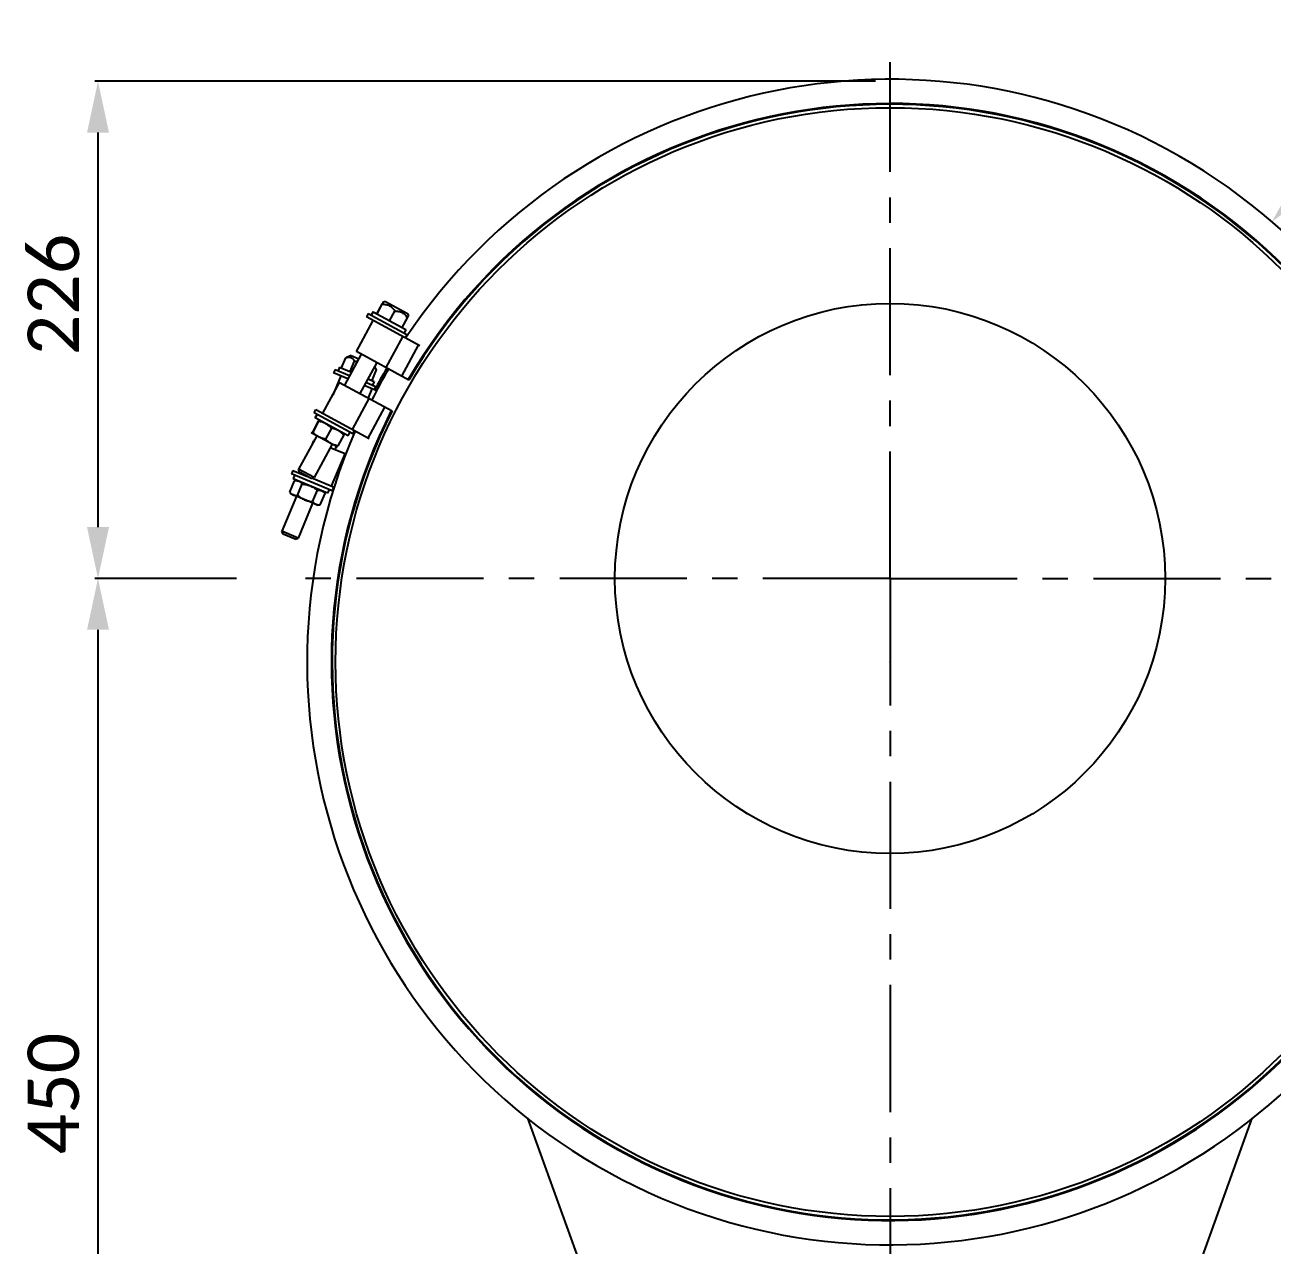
# Model space of a CAD drawing. Header units: millimetres. Extents: x 374 to 5899, y -2909 to 2000.
# Drawn here: x 3106 to 3673, y -745 to -191 of the extents above; entities that cross this region are included whole.
import ezdxf

# ---------------------------------------------------------------- set-up
doc = ezdxf.new("R2010")
doc.units = ezdxf.units.MM
doc.header["$LTSCALE"] = 154
doc.header["$PDMODE"] = 3
doc.header["$PDSIZE"] = 8
doc.linetypes.add('CENTER', pattern=[0.6, 0.375, -0.075, 0.075, -0.075])
doc.layers.get('0').update_dxf_attribs({"linetype": 'CONTINUOUS'})
doc.layers.get('Defpoints').update_dxf_attribs({"linetype": 'CONTINUOUS'})
doc.layers.add('00_BUW_DATUM', color=7, linetype='CONTINUOUS')
doc.layers.add('02___PRT_ALL_AXES', color=7, linetype='CONTINUOUS')
doc.styles.get("Standard").update_dxf_attribs({"font": 'calibri.ttf'})
doc.dimstyles.new('DIMSTYLE_1', dxfattribs={"dimtxt": 23.333333, "dimasz": 23.333333, "dimexe": 1.5, "dimexo": 1, "dimgap": 0.875, "dimtad": 1, "dimdsep": 46, "dimtxsty": 'Standard', "dimblk": '_FILLED', "dimblk1": '_FILLED', "dimblk2": '_FILLED', "dimcen": 0.09, "dimazin": 2, "dimtp": 0.01, "dimtm": 0.01, "dimtfac": 1, "dimtofl": 0, "dimtmove": 0, "dimatfit": 3, "dimldrblk": '_FILLED', "dimfxl": 1, "dimtolj": 1, "dimarcsym": 0})
doc.dimstyles.new('DIMSTYLE_2', dxfattribs={"dimtxt": 23.333333, "dimasz": 23.333333, "dimexe": 1.5, "dimexo": 1, "dimtad": 1, "dimdec": 0, "dimdsep": 46, "dimtxsty": 'Standard', "dimblk": '_FILLED', "dimblk1": '_FILLED', "dimblk2": '_FILLED', "dimcen": 0.09, "dimazin": 2, "dimtp": 0.01, "dimtm": 0.01, "dimtfac": 1, "dimtdec": 0, "dimtofl": 0, "dimtmove": 0, "dimatfit": 1, "dimldrblk": '_FILLED', "dimfxl": 1, "dimtolj": 1, "dimarcsym": 0})

# ---------------------------------------------------------------- blocks, each defined once
blk = doc.blocks.new('_FILLED')
at = {"color": 0, "linetype": 'ByBlock'}
blk.add_solid([(0, 0), (-1, 0.214), (-1, -0.214)], dxfattribs=at)
blk = doc.blocks.new('*D417')
at = {"color": 0, "linetype": 'Continuous', "lineweight": -2}
for p in [(3688.06, -262.45), (3801.75, -223.37)]:
    blk.add_line(p, (3721.95, -223.37), dxfattribs=at)
at = {"color": 0, "linetype": 'Continuous'}
for p, q in [((3499.12, -480.2), (3499.3, -480.2)), ((3499.21, -480.29), (3499.21, -480.11))]:
    blk.add_line(p, q, dxfattribs=at)
at = {"layer": 'Defpoints', "color": 0}
for p in [(3672.77, -280.08), (3325.64, -680.32)]:
    blk.add_point(p, dxfattribs=at)
at = {"color": 0, "linetype": 'ByBlock', "lineweight": -2, "xscale": 23.3333333333, "yscale": 23.3333333333, "zscale": 23.3333333333, "rotation": 229.0646366671019}
blk.add_blockref('_FILLED', (3672.77, -280.08), dxfattribs=at)
at = {"color": 0, "insert": (3724.52, -191.64), "char_height": 23.333, "attachment_point": 1, "line_spacing_factor": 0.9}
blk.add_mtext('\\A1;%%c530', dxfattribs=at)
blk = doc.blocks.new('*D422')
at = {"color": 0, "linetype": 'Continuous', "lineweight": -2}
for p, q in [((3492.54, -216.2), (3137.72, -216.2)), ((3139.22, -418.87), (3139.22, -239.53)), ((3190.17, -442.2), (3137.72, -442.2))]:
    blk.add_line(p, q, dxfattribs=at)
at = {"layer": 'Defpoints', "color": 0}
for p in [(3139.22, -216.2), (3493.54, -216.2), (3191.17, -442.2)]:
    blk.add_point(p, dxfattribs=at)
at = {"color": 0, "linetype": 'ByBlock', "lineweight": -2, "xscale": 23.3333333333, "yscale": 23.3333333333, "zscale": 23.3333333333}
for p, rotation in [((3139.22, -216.2), 90), ((3139.22, -442.2), 270)]:
    blk.add_blockref('_FILLED', p, dxfattribs=dict(at, rotation=rotation))
at = {"color": 0, "insert": (3107.24, -313.11), "char_height": 23.333, "attachment_point": 2, "rotation": 90, "line_spacing_factor": 0.9}
blk.add_mtext('\\A1;226', dxfattribs=at)
blk = doc.blocks.new('*D423')
at = {"color": 0, "linetype": 'Continuous', "lineweight": -2}
for p, q in [((3202.23, -442.2), (3137.72, -442.2)), ((3139.22, -868.11), (3139.22, -465.53)), ((3472.24, -891.44), (3137.72, -891.44))]:
    blk.add_line(p, q, dxfattribs=at)
at = {"layer": 'Defpoints', "color": 0}
for p in [(3139.22, -442.2), (3203.23, -442.2), (3473.24, -891.44)]:
    blk.add_point(p, dxfattribs=at)
at = {"color": 0, "linetype": 'ByBlock', "lineweight": -2, "xscale": 23.3333333333, "yscale": 23.3333333333, "zscale": 23.3333333333}
for p, rotation in [((3139.22, -442.2), 90), ((3139.22, -891.44), 270)]:
    blk.add_blockref('_FILLED', p, dxfattribs=dict(at, rotation=rotation))
at = {"color": 0, "insert": (3107.24, -676.37), "char_height": 23.3333, "attachment_point": 2, "rotation": 90, "line_spacing_factor": 0.9}
blk.add_mtext('\\A1;\\A1;450', dxfattribs=at)

msp = doc.modelspace()

# ---------------------------------------------------------------- linework, layer by layer
at = {"color": 0, "linetype": 'Continuous'}
for p, q in [((3268.477, -317.41), (3268.413, -317.534)), ((3269.953, -316.308), (3268.858, -316.631)), ((3269.953, -316.308), (3279.959, -321.757)), ((3262.061, -321.803), (3261.248, -323.296)), ((3262.061, -321.803), (3279.625, -331.367)), ((3264.239, -320.939), (3263.378, -322.52)), ((3264.239, -320.939), (3279.169, -329.069)), ((3265.957, -321.875), (3268.342, -317.495)), ((3266.028, -321.914), (3268.413, -317.534)), ((3271.775, -325.043), (3274.16, -320.663)), ((3279.959, -321.757), (3280.282, -322.852)), ((3256.67, -339.021), (3264.321, -324.97)), ((3285.461, -336.481), (3261.248, -323.296)), ((3277.451, -328.134), (3279.836, -323.754)), ((3270.168, -346.372), (3277.82, -332.32)), ((3279.169, -329.069), (3278.308, -330.65)), ((3279.625, -331.367), (3278.812, -332.86)), ((3280.511, -352.003), (3256.67, -339.021)), ((3277.308, -350.26), (3284.96, -336.208)), ((3249.958, -346.479), (3251.877, -341.876)), ((3258.865, -340.217), (3251.214, -354.269)), ((3252.202, -341.728), (3252.047, -341.796)), ((3254.234, -340.894), (3252.202, -341.73)), ((3253.811, -348.085), (3255.73, -343.482)), ((3254.234, -340.894), (3257.708, -342.343)), ((3265.891, -344.043), (3258.24, -358.094)), ((3249.528, -350.091), (3245.889, -358.82)), ((3246.952, -347.175), (3246.298, -348.745)), ((3252.756, -351.437), (3246.298, -348.745)), ((3246.952, -347.175), (3253.573, -349.936)), ((3249.029, -346.091), (3248.337, -347.753)), ((3249.029, -346.091), (3254.438, -348.347)), ((3263.791, -352.246), (3265.71, -347.644)), ((3264.951, -345.769), (3265.586, -347.31)), ((3265.587, -347.309), (3265.647, -347.467)), ((3241.367, -367.125), (3249.018, -353.073)), ((3249.018, -353.073), (3272.859, -366.055)), ((3266.013, -356.965), (3260.179, -354.533)), ((3260.997, -353.031), (3265.412, -354.872)), ((3261.862, -351.442), (3264.72, -352.634)), ((3263.714, -356.007), (3261.992, -360.138)), ((3264.72, -352.634), (3264.027, -354.295)), ((3265.412, -354.872), (3264.757, -356.441)), ((3254.865, -374.475), (3262.517, -360.423)), ((3237.48, -366.944), (3238.293, -365.451)), ((3255.044, -376.509), (3237.48, -366.944)), ((3237.936, -369.242), (3238.797, -367.661)), ((3238.293, -365.451), (3262.506, -378.636)), ((3262.005, -378.363), (3269.657, -364.311)), ((3252.866, -377.372), (3237.936, -369.242)), ((3238.636, -377.366), (3230.411, -392.472)), ((3237.213, -379.627), (3236.585, -381.133)), ((3237.37, -379.692), (3237.213, -379.627)), ((3252.866, -377.372), (3253.727, -375.791)), ((3255.044, -376.509), (3255.857, -375.016)), ((3245.662, -381.192), (3237.437, -396.298)), ((3251.838, -385.725), (3244.793, -382.788)), ((3245.231, -380.957), (3245.662, -381.192)), ((3247.516, -382.201), (3246.905, -383.668)), ((3251.399, -385.542), (3245.242, -400.31)), ((3227.825, -393.048), (3227.171, -394.617)), ((3245.631, -402.314), (3227.171, -394.617)), ((3227.825, -393.048), (3234.449, -395.809)), ((3228.555, -395.194), (3227.863, -396.855)), ((3230.811, -393.828), (3230.411, -392.472)), ((3237.437, -396.298), (3230.411, -392.472)), ((3236.08, -396.698), (3230.811, -393.828)), ((3231.203, -394.042), (3231.056, -394.395)), ((3236.08, -396.698), (3237.437, -396.298)), ((3246.576, -400.866), (3236.373, -396.612)), ((3243.553, -403.398), (3227.863, -396.855)), ((3244.246, -401.736), (3243.553, -403.398)), ((3246.285, -400.745), (3245.631, -402.314)), ((3229.399, -404.863), (3222.78, -420.739)), ((3236.783, -407.942), (3230.164, -423.817)), ((3223.318, -422.047), (3222.78, -420.739)), ((3230.164, -423.817), (3222.78, -420.739)), ((3228.856, -424.356), (3223.318, -422.047)), ((3228.856, -424.356), (3230.164, -423.817)), ((3397.207, -861.2), (3334.617, -687.608)), ((3601.207, -861.2), (3663.796, -687.609))]:
    msp.add_line(p, q, dxfattribs=at)
msp.add_circle((3499.207, -442.2), 125.037)
for centre, radius, start, end in [((3499.207, -480.2), 264.9, 156.62846, 146.23206), ((3499.207, -480.2), 253.867, 153.2361, 149.62443), ((3499.207, -480.2), 253.5, 153.23871, 149.62181), ((3254.606, -347.481), 6.235, 114.22907, 115.95474), ((3499.207, -480.2), 264.9, 149.69957, 152.16769), ((3259.807, -349.65), 6.235, 18.77703, 20.5027)]:
    msp.add_arc(centre, radius, start, end, dxfattribs=at)
for points, knots in [([(3268.342, -317.495), (3268.408, -317.38), (3268.502, -317.216), (3268.622, -317.01), (3268.696, -316.884), (3268.757, -316.783), (3268.803, -316.704), (3268.836, -316.661), (3268.85, -316.633), (3268.857, -316.631)], [0, 0, 0, 0, 0.395344, 0.5643285, 0.7100903, 0.8294214, 0.9192643, 0.9767476, 1, 1, 1, 1]), ([(3268.857, -316.631), (3268.861, -316.63), (3268.849, -316.663), (3268.839, -316.687), (3268.804, -316.762), (3268.74, -316.893), (3268.628, -317.117), (3268.531, -317.304), (3268.477, -317.41)], [0, 0, 0, 0, 0.0141663, 0.064572, 0.1497955, 0.2671689, 0.5870486, 1, 1, 1, 1]), ([(3268.413, -317.534), (3268.994, -317.521), (3270.152, -317.576), (3271.817, -318.123), (3273.181, -319.226), (3273.856, -320.168), (3274.16, -320.663)], [0, 0, 0, 0, 0.2524017, 0.4999958, 0.7476015, 1, 1, 1, 1]), ([(3274.16, -320.663), (3274.735, -320.647), (3275.88, -320.696), (3277.529, -321.233), (3278.875, -322.327), (3279.537, -323.262), (3279.836, -323.754)], [0, 0, 0, 0, 0.2526307, 0.4999958, 0.7473726, 1, 1, 1, 1]), ([(3279.836, -323.754), (3279.897, -323.636), (3279.983, -323.468), (3280.091, -323.255), (3280.157, -323.125), (3280.209, -323.018), (3280.25, -322.937), (3280.268, -322.886), (3280.284, -322.859), (3280.282, -322.852)], [0, 0, 0, 0, 0.3953438, 0.5643281, 0.7100899, 0.829421, 0.919264, 0.9767474, 1, 1, 1, 1]), ([(3251.877, -341.876), (3252.269, -341.738), (3253.032, -341.527), (3254.234, -341.647), (3255.166, -342.416), (3255.552, -343.108), (3255.73, -343.482)], [0, 0, 0, 0, 0.2639955, 0.4999967, 0.7360099, 1, 1, 1, 1]), ([(3264.736, -346.163), (3264.83, -346.22), (3265.21, -346.523), (3265.445, -346.966), (3265.586, -347.31)], [0, 0, 0, 0, 0.2271567, 1, 1, 1, 1])]:
    msp.add_open_spline(points, degree=3, knots=knots, dxfattribs=at)
msp.add_open_spline([(3255.73, -343.482), (3256.183, -343.451), (3256.638, -343.441), (3257.092, -343.463)], degree=3, dxfattribs=at)
at = {"layer": '00_BUW_DATUM', "color": 0, "linetype": 'Continuous'}
for p, q in [((3239.341, -370.668), (3236.645, -375.621)), ((3239.492, -370.75), (3236.795, -375.703)), ((3245.274, -373.899), (3242.577, -378.851)), ((3247.856, -382.387), (3236.442, -376.171)), ((3250.906, -376.966), (3248.209, -381.918)), ((3226.387, -402.978), (3228.557, -397.774)), ((3228.557, -397.774), (3229.709, -397.625)), ((3229.84, -404.418), (3232.01, -399.214)), ((3236.768, -407.307), (3238.938, -402.102)), ((3226.387, -402.978), (3227.092, -403.901)), ((3239.091, -408.904), (3227.092, -403.901)), ((3240.242, -408.755), (3242.412, -403.551)), ((3242.412, -403.551), (3241.707, -402.628)), ((3242.406, -403.544), (3242.412, -403.551)), ((3239.091, -408.904), (3240.242, -408.755)), ((3240.233, -408.756), (3240.242, -408.755))]:
    msp.add_line(p, q, dxfattribs=at)
for centre, radius, start, end in [((3238.45, -379.555), 8.812, 61.45532, 67.1486), ((3243.626, -370.05), 8.812, 235.71192, 241.40521), ((3249.038, -373.69), 8.203, 241.43074, 242.34722)]:
    msp.add_arc(centre, radius, start, end, dxfattribs=at)
for points, knots in [([(3239.694, -370.199), (3239.69, -370.197), (3239.673, -370.206), (3239.652, -370.228), (3239.619, -370.267), (3239.578, -370.32), (3239.528, -370.389), (3239.448, -370.506), (3239.385, -370.601), (3239.341, -370.668)], [0, 0, 0, 0, 0.0250229, 0.0788549, 0.163955, 0.2792907, 0.4229192, 0.5925474, 1, 1, 1, 1]), ([(3239.492, -370.75), (3239.524, -370.677), (3239.57, -370.573), (3239.625, -370.442), (3239.656, -370.363), (3239.679, -370.3), (3239.693, -370.25), (3239.7, -370.221), (3239.699, -370.202), (3239.694, -370.199)], [0, 0, 0, 0, 0.4074526, 0.5770808, 0.7207093, 0.8360451, 0.9211451, 0.9749771, 1, 1, 1, 1]), ([(3241.872, -371.435), (3241.682, -371.355), (3240.909, -371.06), (3240.102, -370.862), (3239.492, -370.75)], [0, 0, 0, 0, 0.249205, 1, 1, 1, 1]), ([(3245.274, -373.899), (3244.89, -373.49), (3244.08, -372.715), (3243.15, -372.081), (3242.66, -371.815)], [0, 0, 0, 0, 0.5016954, 1, 1, 1, 1]), ([(3248.367, -374.922), (3247.891, -374.663), (3246.878, -374.239), (3245.813, -373.993), (3245.274, -373.899)], [0, 0, 0, 0, 0.4979354, 1, 1, 1, 1]), ([(3236.442, -376.171), (3236.438, -376.169), (3236.437, -376.15), (3236.443, -376.121), (3236.458, -376.071), (3236.481, -376.008), (3236.512, -375.929), (3236.566, -375.798), (3236.612, -375.694), (3236.645, -375.621)], [0, 0, 0, 0, 0.0250229, 0.0788549, 0.163955, 0.2792907, 0.4229192, 0.5925474, 1, 1, 1, 1]), ([(3236.795, -375.703), (3236.751, -375.77), (3236.688, -375.865), (3236.608, -375.982), (3236.559, -376.051), (3236.518, -376.104), (3236.484, -376.143), (3236.463, -376.165), (3236.447, -376.174), (3236.442, -376.171)], [0, 0, 0, 0, 0.4074526, 0.5770808, 0.7207093, 0.8360451, 0.9211451, 0.9749771, 1, 1, 1, 1]), ([(3238.662, -377.33), (3238.491, -377.214), (3237.824, -376.726), (3237.22, -376.155), (3236.795, -375.703)], [0, 0, 0, 0, 0.249205, 1, 1, 1, 1]), ([(3242.577, -378.851), (3242.025, -378.75), (3240.935, -378.49), (3239.898, -378.053), (3239.408, -377.787)], [0, 0, 0, 0, 0.5016954, 1, 1, 1, 1]), ([(3245.115, -380.894), (3244.639, -380.635), (3243.733, -380.014), (3242.949, -379.253), (3242.577, -378.851)], [0, 0, 0, 0, 0.4979354, 1, 1, 1, 1]), ([(3250.906, -376.966), (3250.549, -376.58), (3249.797, -375.848), (3248.936, -375.242), (3248.482, -374.986)], [0, 0, 0, 0, 0.5020235, 1, 1, 1, 1]), ([(3251.108, -376.415), (3251.113, -376.417), (3251.114, -376.436), (3251.107, -376.466), (3251.093, -376.515), (3251.07, -376.578), (3251.039, -376.657), (3250.984, -376.788), (3250.939, -376.892), (3250.906, -376.966)], [0, 0, 0, 0, 0.0250229, 0.0788549, 0.163955, 0.2792907, 0.4229192, 0.5925474, 1, 1, 1, 1]), ([(3248.209, -381.918), (3247.692, -381.828), (3246.669, -381.594), (3245.693, -381.198), (3245.231, -380.956)], [0, 0, 0, 0, 0.5020235, 1, 1, 1, 1]), ([(3247.856, -382.387), (3247.861, -382.389), (3247.878, -382.38), (3247.898, -382.358), (3247.932, -382.32), (3247.973, -382.266), (3248.022, -382.197), (3248.103, -382.08), (3248.165, -381.985), (3248.209, -381.918)], [0, 0, 0, 0, 0.0250229, 0.0788549, 0.163955, 0.2792907, 0.4229192, 0.5925474, 1, 1, 1, 1]), ([(3228.566, -397.773), (3228.901, -397.729), (3229.404, -397.702), (3230.056, -397.799), (3230.361, -397.897), (3230.507, -397.958)], [0, 0, 0, 0, 0.5141793, 0.7594384, 1, 1, 1, 1]), ([(3230.507, -397.958), (3230.654, -398.019), (3230.939, -398.168), (3231.469, -398.565), (3231.805, -398.944), (3232.01, -399.214)], [0, 0, 0, 0, 0.2405024, 0.4857378, 1, 1, 1, 1]), ([(3232.01, -399.214), (3232.641, -399.286), (3233.896, -399.491), (3235.112, -399.878), (3235.697, -400.122)], [0, 0, 0, 0, 0.5001044, 1, 1, 1, 1]), ([(3235.708, -400.127), (3236.292, -400.371), (3237.418, -400.961), (3238.444, -401.706), (3238.938, -402.102)], [0, 0, 0, 0, 0.4998968, 1, 1, 1, 1]), ([(3238.938, -402.102), (3239.276, -402.059), (3239.784, -402.032), (3240.442, -402.13), (3240.751, -402.229), (3240.898, -402.291)], [0, 0, 0, 0, 0.5140438, 0.7593514, 1, 1, 1, 1]), ([(3240.898, -402.291), (3241.045, -402.352), (3241.331, -402.501), (3241.862, -402.897), (3242.2, -403.274), (3242.407, -403.544)], [0, 0, 0, 0, 0.2407075, 0.4860387, 1, 1, 1, 1]), ([(3226.393, -402.986), (3226.597, -403.254), (3226.932, -403.631), (3227.46, -404.025), (3227.744, -404.173), (3227.89, -404.234)], [0, 0, 0, 0, 0.5141793, 0.7594384, 1, 1, 1, 1]), ([(3227.89, -404.234), (3228.037, -404.295), (3228.344, -404.393), (3228.998, -404.49), (3229.504, -404.462), (3229.84, -404.418)], [0, 0, 0, 0, 0.2405024, 0.4857378, 1, 1, 1, 1]), ([(3229.84, -404.418), (3230.335, -404.815), (3231.365, -405.563), (3232.495, -406.154), (3233.08, -406.398)], [0, 0, 0, 0, 0.5001044, 1, 1, 1, 1]), ([(3233.08, -406.398), (3233.666, -406.642), (3234.881, -407.029), (3236.137, -407.234), (3236.768, -407.307)], [0, 0, 0, 0, 0.4998957, 1, 1, 1, 1]), ([(3236.768, -407.307), (3236.975, -407.577), (3237.313, -407.957), (3237.847, -408.356), (3238.134, -408.505), (3238.281, -408.567)], [0, 0, 0, 0, 0.5140438, 0.7593514, 1, 1, 1, 1]), ([(3238.281, -408.567), (3238.428, -408.628), (3238.735, -408.726), (3239.39, -408.825), (3239.896, -408.799), (3240.233, -408.757)], [0, 0, 0, 0, 0.2407075, 0.4860387, 1, 1, 1, 1])]:
    msp.add_open_spline(points, degree=3, knots=knots, dxfattribs=at)
at = {"layer": '02___PRT_ALL_AXES', "color": 0, "linetype": 'CENTER'}
for q in [(3499.207, -207.533), (3222.385, -442.2), (3499.207, -903.644), (3793.292, -442.2)]:
    msp.add_line((3499.207, -442.2), q, dxfattribs=at)
at = {"layer": '02___PRT_ALL_AXES', "color": 0, "linetype": 'Continuous'}
msp.add_circle((3499.207, -480.2), 252, dxfattribs=at)
msp.add_arc((3499.207, -480.2), 264, 149.70763, 153.17289, dxfattribs=at)

# ---------------------------------------------------------------- dimensions: what is measured, and where the dimension line sits
at = {"color": 0, "linetype": 'Continuous'}
dim = msp.add_diameter_dim_2p(p1=(3325.642, -680.318), p2=(3672.771, -280.081), text='%%c<>', dimstyle='DIMSTYLE_2', override={"dimtih": 1, "dimtoh": 1, "dimpost": '<>'}, dxfattribs=at)
dim.commit()
dim.dimension.update_dxf_attribs({"geometry": '*D417', "text_midpoint": (3763.134, -223.375), "dimtype": 163})
dim = msp.add_linear_dim(base=(3139.224, -216.2), p1=(3191.175, -442.2), p2=(3493.54, -216.2), angle=90, dimstyle='DIMSTYLE_1', dxfattribs=at)
dim.commit()
dim.dimension.update_dxf_attribs({"geometry": '*D422', "text_midpoint": (3139.224, -313.107), "dimtype": 160})
dim = msp.add_linear_dim(base=(3139.224, -442.2), p1=(3473.239, -891.439), p2=(3203.226, -442.2), angle=90, text='\\A1;450', dimstyle='DIMSTYLE_1', override={"dimtxsty": 'Standard'}, dxfattribs=at)
dim.commit()
dim.dimension.update_dxf_attribs({"geometry": '*D423', "text_midpoint": (3139.224, -676.372), "dimtype": 160})

doc.saveas('drawing.dxf')
